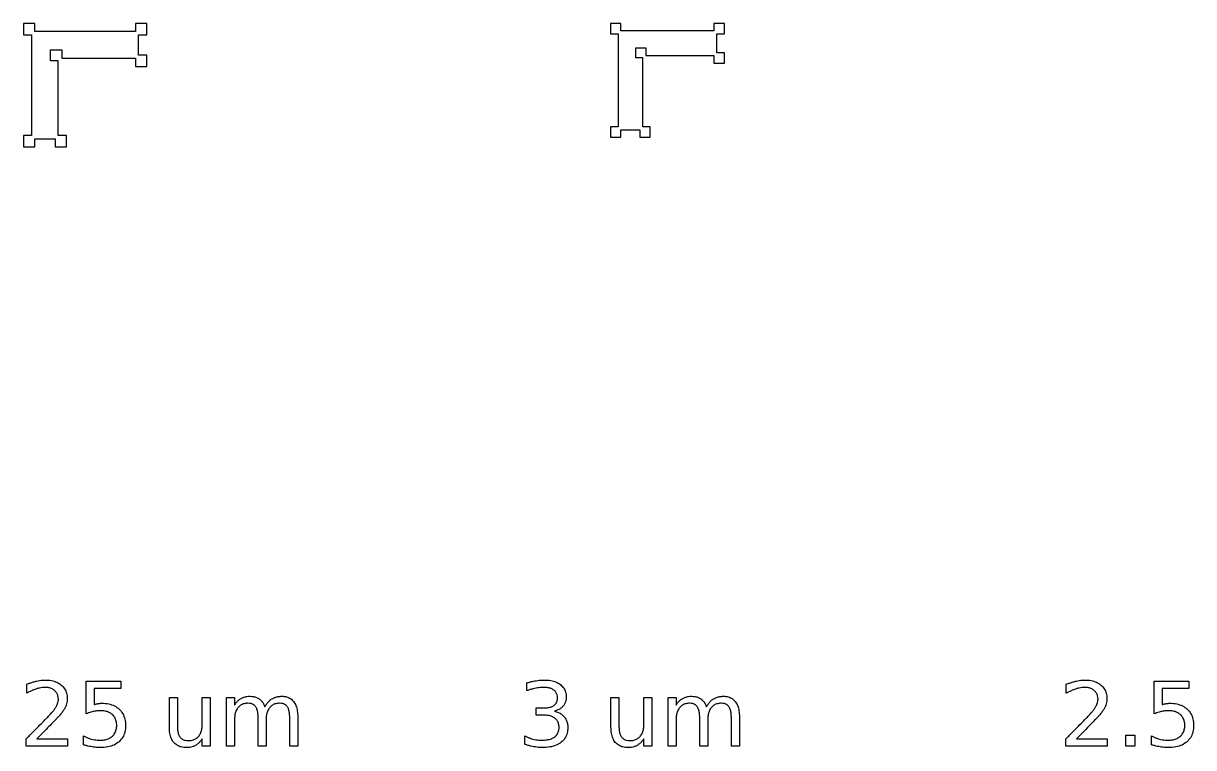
# Model space of a CAD drawing. Extents: x 1 to 50643, y 2 to 54380.
# Drawn here: x 45515 to 46513, y 23562 to 24179 of the extents above; entities that cross this region are included whole.
import ezdxf

# ---------------------------------------------------------------- set-up
doc = ezdxf.new("R2010")
doc.units = 0
doc.layers.add('Layer_1', color=7, linetype='CONTINUOUS')

msp = doc.modelspace()

# ---------------------------------------------------------------- linework, layer by layer
at = {"layer": 'Layer_1', "color": 7}
for points in [[(45515.026802, 24179.16842), (45515.026802, 24169.528072), (45521.939654, 24169.528072), (45521.939654, 24149.408321), (45521.939654, 24083.596059), (45515.026802, 24083.596059), (45515.026802, 24073.955428), (45524.667434, 24073.955428), (45524.667434, 24080.867996), (45542.059972, 24080.867996), (45542.059972, 24073.955428), (45551.70032, 24073.955428), (45551.70032, 24083.596059), (45544.786902, 24083.596059), (45544.786902, 24147.305581), (45538.278271, 24147.305581), (45538.278271, 24156.692511), (45547.665768, 24156.692511), (45547.665768, 24149.408321), (45610.599164, 24149.408321), (45610.599164, 24142.495753), (45620.239795, 24142.495753), (45620.239795, 24152.136952), (45613.327227, 24152.136952), (45613.327227, 24169.528072), (45620.239795, 24169.528072), (45620.239795, 24179.16842), (45610.599164, 24179.16842), (45610.599164, 24172.255852), (45544.786902, 24172.255852), (45524.667434, 24172.255852), (45524.667434, 24179.16842)], [(46015.860015, 24179.16842), (46015.860015, 24170.269701), (46022.241086, 24170.269701), (46022.241086, 24151.697666), (46022.241086, 24090.947799), (46015.860015, 24090.947799), (46015.860015, 24082.048994), (46024.758819, 24082.048994), (46024.758819, 24088.429783), (46040.813688, 24088.429783), (46040.813688, 24082.048994), (46049.712492, 24082.048994), (46049.712492, 24090.947799), (46043.330854, 24090.947799), (46043.330854, 24149.756784), (46037.322821, 24149.756784), (46037.322821, 24158.421447), (46045.988051, 24158.421447), (46045.988051, 24151.697666), (46104.080721, 24151.697666), (46104.080721, 24145.316878), (46112.979526, 24145.316878), (46112.979526, 24154.21625), (46106.598737, 24154.21625), (46106.598737, 24170.269701), (46112.979526, 24170.269701), (46112.979526, 24179.16842), (46104.080721, 24179.16842), (46104.080721, 24172.787717), (46043.330854, 24172.787717), (46024.758819, 24172.787717), (46024.758819, 24179.16842)], [(46455.327573, 23572.109568), (46463.17749, 23572.109568), (46463.17749, 23562.65995), (46455.327573, 23562.65995)]]:
    msp.add_lwpolyline(points, close=True, dxfattribs=at)
for points in [[(45568.569677, 23618.204605), (45598.071942, 23618.204605), (45598.071942, 23611.879931), (45575.452305, 23611.879931), (45575.452305, 23598.263539)], [(45568.569677, 23590.299315), (45568.569677, 23618.204605)], [(46479.621398, 23618.204605), (46509.123663, 23618.204605), (46509.123663, 23611.879931), (46486.504026, 23611.879931), (46486.504026, 23598.263539)], [(46479.621398, 23590.299315), (46479.621398, 23618.204605)], [(45517.824182, 23607.935886), (45517.824182, 23615.525386)], [(45944.53145, 23610.131582), (45944.53145, 23616.828279)], [(46404.656483, 23607.935886), (46404.656483, 23615.525386)], [(45639.516519, 23579.103777), (45639.516519, 23604.327688), (45646.361945, 23604.327688), (45646.361945, 23579.364031)], [(45667.567919, 23580.703371), (45667.567919, 23604.327688), (45674.413344, 23604.327688), (45674.413344, 23562.65995), (45667.567919, 23562.65995), (45667.567919, 23569.058866)], [(45695.135444, 23586.209484), (45695.135444, 23562.65995), (45688.252816, 23562.65995), (45688.252816, 23604.327688), (45695.135444, 23604.327688), (45695.135444, 23597.854259)], [(46016.222367, 23579.103777), (46016.222367, 23604.327688), (46023.067792, 23604.327688), (46023.067792, 23579.364031)], [(46044.273766, 23580.703371), (46044.273766, 23604.327688), (46051.119192, 23604.327688), (46051.119192, 23562.65995), (46044.273766, 23562.65995), (46044.273766, 23569.058866)], [(46071.841291, 23586.209484), (46071.841291, 23562.65995), (46064.958663, 23562.65995), (46064.958663, 23604.327688), (46071.841291, 23604.327688), (46071.841291, 23597.854259)], [(45722.107947, 23586.209484), (45722.107947, 23562.65995), (45715.225319, 23562.65995), (45715.225319, 23587.58608)], [(45720.954593, 23596.329177), (45720.954701, 23596.328907)], [(45749.080451, 23587.809348), (45749.080451, 23562.65995), (45742.197823, 23562.65995), (45742.197823, 23587.58608)], [(45958.929173, 23589.262076), (45952.455771, 23589.262076), (45952.455771, 23595.437994), (45959.226792, 23595.437994)], [(45967.96962, 23592.60921), (45967.969593, 23592.60867)], [(46098.813795, 23586.209484), (46098.813795, 23562.65995), (46091.931167, 23562.65995), (46091.931167, 23587.58608)], [(46097.66044, 23596.329177), (46097.660548, 23596.328907)], [(46125.786298, 23587.809348), (46125.786298, 23562.65995), (46118.90367, 23562.65995), (46118.90367, 23587.58608)], [(45639.516573, 23579.104587), (45639.516519, 23579.103777)], [(46016.222421, 23579.104587), (46016.222367, 23579.103777)], [(45526.492659, 23568.984353), (45552.721034, 23568.984353), (45552.721034, 23562.65995), (45517.452239, 23562.65995), (45517.452239, 23568.984353)], [(45526.492605, 23568.982463), (45526.492659, 23568.984353)], [(45566.225873, 23563.960953), (45566.225873, 23571.513197)], [(45942.857316, 23564.334596), (45942.857316, 23571.589059)], [(46413.32496, 23568.984353), (46439.553362, 23568.984353), (46439.553362, 23562.65995), (46404.284541, 23562.65995), (46404.284541, 23568.984353)], [(46413.324879, 23568.982463), (46413.32496, 23568.984353)], [(46477.277568, 23563.960953), (46477.277568, 23571.513197)]]:
    msp.add_lwpolyline(points, dxfattribs=at)
for points, knots in [([(45517.824182, 23615.525386), (45518.807407, 23615.906296), (45520.714661, 23616.645182), (45523.544133, 23617.572603), (45525.405469, 23618.048109), (45526.306566, 23618.278307)], [0, 0, 0, 0, 3.163082, 6.135724, 8.925285, 8.925285, 8.925285, 8.925285]), ([(45526.306566, 23618.278307), (45527.155744, 23618.462857), (45528.795268, 23618.819171), (45531.209293, 23619.131841), (45534.565344, 23619.281899), (45538.730455, 23618.939763), (45543.468745, 23617.521971), (45547.362754, 23615.096335), (45550.321566, 23611.841182), (45552.09461, 23607.800408), (45552.514945, 23604.114603), (45552.327541, 23601.121234), (45551.904691, 23598.923937), (45551.382553, 23597.540256), (45551.121251, 23596.847797)], [0, 0, 0, 0, 2.606213, 5.031865, 7.291224, 12.678166, 17.486793, 21.989451, 26.275697, 30.483742, 35.009053, 37.258332, 39.471536, 41.688698, 41.688698, 41.688698, 41.688698]), ([(45944.53145, 23616.828279), (45945.459871, 23617.077215), (45947.26786, 23617.561988), (45949.935473, 23618.16252), (45951.681466, 23618.46552), (45952.530176, 23618.612805)], [0, 0, 0, 0, 2.883525, 5.615316, 8.199223, 8.199223, 8.199223, 8.199223]), ([(45952.530176, 23618.612805), (45953.347607, 23618.731942), (45954.945154, 23618.964777), (45957.305185, 23619.160889), (45960.621559, 23619.265568), (45964.713142, 23618.959238), (45969.408155, 23617.750024), (45971.933172, 23616.094848), (45973.140858, 23615.303198)], [0, 0, 0, 0, 2.477698, 4.84229, 7.100264, 12.425669, 17.123726, 21.430747, 21.430747, 21.430747, 21.430747]), ([(46404.656483, 23615.525386), (46405.639704, 23615.906296), (46407.546949, 23616.645183), (46410.376412, 23617.572604), (46412.237744, 23618.048109), (46413.13884, 23618.278307)], [0, 0, 0, 0, 3.163068, 6.135702, 8.925259, 8.925259, 8.925259, 8.925259]), ([(46413.13884, 23618.278307), (46413.988019, 23618.462857), (46415.627543, 23618.819171), (46418.041568, 23619.131841), (46421.397619, 23619.281899), (46425.56273, 23618.939763), (46430.30102, 23617.521971), (46434.195028, 23615.096335), (46437.15384, 23611.841182), (46438.926884, 23607.800408), (46439.347219, 23604.114603), (46439.159815, 23601.121234), (46438.736966, 23598.923937), (46438.214828, 23597.540256), (46437.953525, 23596.847797)], [0, 0, 0, 0, 2.606213, 5.031865, 7.291224, 12.678166, 17.486793, 21.989451, 26.275697, 30.483742, 35.009053, 37.258332, 39.471536, 41.688698, 41.688698, 41.688698, 41.688698]), ([(45526.194959, 23611.656123), (45525.301225, 23611.349439), (45523.444416, 23610.712277), (45520.651396, 23609.455281), (45518.789475, 23608.454651), (45517.824182, 23607.935886)], [0, 0, 0, 0, 2.833572, 5.886987, 9.174231, 9.174231, 9.174231, 9.174231]), ([(45541.745956, 23610.094055), (45541.015228, 23610.65631), (45539.527476, 23611.801052), (45536.708994, 23612.703506), (45533.913449, 23612.952756), (45531.226812, 23612.783417), (45528.719212, 23612.377855), (45527.052002, 23611.901168), (45526.194959, 23611.656123)], [0, 0, 0, 0, 2.748358, 5.595618, 8.723705, 11.129257, 13.655285, 16.327463, 16.327463, 16.327463, 16.327463]), ([(45543.420198, 23597.333479), (45543.708885, 23597.94987), (45544.268035, 23599.143738), (45544.756695, 23601.019182), (45544.94993, 23603.196369), (45544.659959, 23605.617517), (45543.608582, 23608.16538), (45542.371393, 23609.44644), (45541.745956, 23610.094055)], [0, 0, 0, 0, 2.038643, 3.948585, 5.778561, 8.569873, 11.191537, 13.871851, 13.871851, 13.871851, 13.871851]), ([(45967.597542, 23610.579738), (45966.848783, 23611.048711), (45965.250339, 23612.049869), (45962.246446, 23612.741075), (45959.388651, 23612.930287), (45956.782813, 23612.831531), (45954.571755, 23612.604761), (45952.251902, 23612.227886), (45949.805484, 23611.690591), (45947.210616, 23610.995689), (45945.445348, 23610.42634), (45944.53145, 23610.131582)], [0, 0, 0, 0, 2.634772, 5.624687, 9.110552, 11.220055, 13.438713, 15.775128, 18.266713, 20.950046, 23.830452, 23.830452, 23.830452, 23.830452]), ([(45967.709149, 23597.63288), (45968.298314, 23598.165637), (45969.473569, 23599.228371), (45970.463842, 23601.52169), (45970.746623, 23604.05425), (45970.456946, 23606.607676), (45969.427028, 23608.958052), (45968.208912, 23610.03781), (45967.597542, 23610.579738)], [0, 0, 0, 0, 2.359512, 4.706715, 7.290089, 9.940973, 12.34888, 14.775133, 14.775133, 14.775133, 14.775133]), ([(45973.140858, 23615.303198), (45974.136847, 23614.39916), (45976.097042, 23612.619934), (45977.798304, 23608.878851), (45978.251618, 23605.214693), (45977.947238, 23601.93809), (45977.082556, 23599.229439), (45976.01542, 23597.739828), (45975.484688, 23596.998982)], [0, 0, 0, 0, 3.999509, 7.87139, 12.017468, 14.950514, 17.699584, 20.419581, 20.419581, 20.419581, 20.419581]), ([(46413.027233, 23611.656123), (46412.1335, 23611.349439), (46410.276695, 23610.712278), (46407.483684, 23609.455282), (46405.621771, 23608.454651), (46404.656483, 23607.935886)], [0, 0, 0, 0, 2.833569, 5.886976, 9.174207, 9.174207, 9.174207, 9.174207]), ([(46428.578257, 23610.094055), (46427.847529, 23610.65631), (46426.359777, 23611.801052), (46423.541295, 23612.703507), (46420.745746, 23612.952756), (46418.0591, 23612.783417), (46415.551491, 23612.377856), (46413.884277, 23611.901168), (46413.027233, 23611.656123)], [0, 0, 0, 0, 2.748358, 5.595618, 8.723705, 11.129272, 13.655309, 16.32749, 16.32749, 16.32749, 16.32749]), ([(46430.252499, 23597.333479), (46430.541186, 23597.94987), (46431.100336, 23599.143738), (46431.588996, 23601.019182), (46431.782231, 23603.196369), (46431.49226, 23605.617517), (46430.440883, 23608.16538), (46429.203694, 23609.44644), (46428.578257, 23610.094055)], [0, 0, 0, 0, 2.038643, 3.948585, 5.778561, 8.569873, 11.191537, 13.871851, 13.871851, 13.871851, 13.871851]), ([(45538.397742, 23590.488027), (45539.128368, 23591.333535), (45540.475693, 23592.892712), (45542.189765, 23595.161572), (45543.037681, 23596.658277), (45543.420198, 23597.333479)], [0, 0, 0, 0, 3.352918, 6.18302, 8.509109, 8.509109, 8.509109, 8.509109]), ([(45575.452305, 23598.263539), (45575.814815, 23598.38074), (45576.534148, 23598.613302), (45577.627635, 23598.887409), (45578.361564, 23599.017117), (45578.726195, 23599.081559)], [0, 0, 0, 0, 1.142777, 2.267623, 3.378248, 3.378248, 3.378248, 3.378248]), ([(45578.726195, 23599.081559), (45579.089326, 23599.141045), (45579.812997, 23599.259594), (45580.906966, 23599.356907), (45583.568243, 23599.425854), (45587.614586, 23599.062864), (45592.713657, 23597.372115), (45596.87213, 23594.476491), (45599.987164, 23590.582422), (45601.828887, 23585.771295), (45602.344756, 23580.430616), (45601.812419, 23575.092335), (45599.98368, 23570.14508), (45597.707063, 23567.722916), (45596.58382, 23566.527863)], [0, 0, 0, 0, 1.103656, 2.199433, 3.29127, 9.089658, 14.286084, 19.22862, 24.080149, 29.024392, 34.460739, 40.030452, 45.039162, 49.917021, 49.917021, 49.917021, 49.917021]), ([(45695.135444, 23597.854259), (45695.665, 23598.651407), (45696.685584, 23600.187706), (45698.59177, 23602.102415), (45700.711668, 23603.583964), (45703.089947, 23604.611653), (45705.723108, 23605.21031), (45708.533559, 23605.402889), (45711.345694, 23605.176945), (45713.999408, 23604.433214), (45715.49394, 23603.490171), (45716.229756, 23603.025874)], [0, 0, 0, 0, 2.865467, 5.522456, 8.050769, 10.581136, 13.243204, 16.115017, 18.999335, 21.678935, 24.27766, 24.27766, 24.27766, 24.27766]), ([(45713.104676, 23596.477663), (45712.583762, 23597.061661), (45711.527102, 23598.246285), (45709.165301, 23599.206964), (45706.368109, 23599.48546), (45703.355909, 23599.146492), (45700.401328, 23597.953562), (45698.95045, 23596.524382), (45698.223322, 23595.808128)], [0, 0, 0, 0, 2.321249, 4.708593, 7.42296, 10.704416, 13.726629, 16.762952, 16.762952, 16.762952, 16.762952]), ([(45716.229756, 23603.025874), (45716.906942, 23602.464134), (45718.287428, 23601.318988), (45719.882939, 23599.005079), (45720.588275, 23597.243867), (45720.954593, 23596.329177)], [0, 0, 0, 0, 2.630463, 5.362369, 8.314268, 8.314268, 8.314268, 8.314268]), ([(45720.954701, 23596.328907), (45721.5321, 23597.285825), (45722.636656, 23599.116391), (45724.714313, 23601.424922), (45727.025182, 23603.211909), (45729.613124, 23604.456753), (45732.468916, 23605.185075), (45735.817326, 23605.438544), (45739.430808, 23605.045785), (45743.025362, 23603.502658), (45744.704401, 23601.673305), (45745.546144, 23600.756206)], [0, 0, 0, 0, 3.346896, 6.402553, 9.257308, 12.058236, 14.954818, 18.048196, 22.089992, 25.769334, 29.468226, 29.468226, 29.468226, 29.468226]), ([(45742.197823, 23587.58608), (45742.16159, 23588.806827), (45742.095172, 23591.044523), (45741.413741, 23594.08129), (45740.241979, 23596.489245), (45738.483087, 23598.220961), (45736.186289, 23599.212855), (45733.386181, 23599.481491), (45730.362525, 23599.157584), (45727.419455, 23597.951599), (45725.053709, 23595.912131), (45723.317678, 23593.198178), (45722.270431, 23589.873988), (45722.164208, 23587.478321), (45722.107947, 23586.209484)], [0, 0, 0, 0, 3.657612, 6.704603, 9.268965, 11.584273, 13.948965, 16.622292, 19.944293, 22.984484, 26.013613, 29.163319, 32.536177, 36.334097, 36.334097, 36.334097, 36.334097]), ([(45745.546144, 23600.756206), (45746.262803, 23599.633407), (45747.786073, 23597.246878), (45748.88518, 23592.756777), (45749.01222, 23589.538071), (45749.080451, 23587.809348)], [0, 0, 0, 0, 3.974643, 8.448175, 13.638508, 13.638508, 13.638508, 13.638508]), ([(45959.226792, 23595.437994), (45960.364016, 23595.480453), (45962.473844, 23595.559224), (45965.409023, 23596.232693), (45966.977025, 23597.187204), (45967.709149, 23597.63288)], [0, 0, 0, 0, 3.414899, 6.335476, 8.893532, 8.893532, 8.893532, 8.893532]), ([(46071.841291, 23597.854259), (46072.370847, 23598.651407), (46073.391431, 23600.187706), (46075.297617, 23602.102415), (46077.417515, 23603.583964), (46079.795794, 23604.611653), (46082.428955, 23605.21031), (46085.239406, 23605.402889), (46088.051541, 23605.176945), (46090.705255, 23604.433214), (46092.199787, 23603.490171), (46092.935604, 23603.025874)], [0, 0, 0, 0, 2.865467, 5.522456, 8.050769, 10.581136, 13.243204, 16.115017, 18.999335, 21.678935, 24.27766, 24.27766, 24.27766, 24.27766]), ([(46089.810523, 23596.477663), (46089.289609, 23597.061661), (46088.232949, 23598.246285), (46085.871149, 23599.206964), (46083.073956, 23599.48546), (46080.061757, 23599.146492), (46077.107176, 23597.953562), (46075.656298, 23596.524382), (46074.929169, 23595.808128)], [0, 0, 0, 0, 2.321249, 4.708593, 7.42296, 10.704416, 13.726629, 16.762952, 16.762952, 16.762952, 16.762952]), ([(46092.935604, 23603.025874), (46093.612789, 23602.464134), (46094.993275, 23601.318988), (46096.588786, 23599.005079), (46097.294122, 23597.243867), (46097.66044, 23596.329177)], [0, 0, 0, 0, 2.630463, 5.362369, 8.314268, 8.314268, 8.314268, 8.314268]), ([(46097.660548, 23596.328907), (46098.237902, 23597.285827), (46099.342381, 23599.116415), (46101.420051, 23601.424963), (46103.731016, 23603.211874), (46106.318967, 23604.456759), (46109.174765, 23605.185073), (46112.523173, 23605.438545), (46116.136655, 23605.045785), (46119.731209, 23603.502658), (46121.410248, 23601.673305), (46122.251992, 23600.756206)], [0, 0, 0, 0, 3.346831, 6.402488, 9.257338, 12.058267, 14.954848, 18.048226, 22.090022, 25.769364, 29.468256, 29.468256, 29.468256, 29.468256]), ([(46118.90367, 23587.58608), (46118.867437, 23588.806827), (46118.80102, 23591.044523), (46118.119588, 23594.08129), (46116.947826, 23596.489245), (46115.188934, 23598.220961), (46112.892137, 23599.212855), (46110.092028, 23599.481491), (46107.068372, 23599.157584), (46104.125302, 23597.951599), (46101.759556, 23595.912131), (46100.023525, 23593.198178), (46098.976278, 23589.873988), (46098.870055, 23587.478321), (46098.813795, 23586.209484)], [0, 0, 0, 0, 3.657612, 6.704603, 9.268965, 11.584273, 13.948965, 16.622292, 19.944293, 22.984484, 26.013613, 29.163319, 32.536177, 36.334097, 36.334097, 36.334097, 36.334097]), ([(46122.251992, 23600.756206), (46122.96865, 23599.633407), (46124.49192, 23597.246878), (46125.591028, 23592.756777), (46125.718067, 23589.538071), (46125.786298, 23587.809348)], [0, 0, 0, 0, 3.974643, 8.448175, 13.638508, 13.638508, 13.638508, 13.638508]), ([(46425.230044, 23590.488027), (46425.960669, 23591.333535), (46427.307994, 23592.892712), (46429.022066, 23595.161572), (46429.869982, 23596.658277), (46430.252499, 23597.333479)], [0, 0, 0, 0, 3.352918, 6.18302, 8.509109, 8.509109, 8.509109, 8.509109]), ([(46486.504026, 23598.263539), (46486.866536, 23598.38074), (46487.585869, 23598.613302), (46488.679356, 23598.887409), (46489.413285, 23599.017117), (46489.777916, 23599.081559)], [0, 0, 0, 0, 1.142777, 2.267623, 3.378248, 3.378248, 3.378248, 3.378248]), ([(46489.777916, 23599.081559), (46490.141047, 23599.141045), (46490.864718, 23599.259594), (46491.958687, 23599.356907), (46494.61996, 23599.425854), (46498.6663, 23599.062863), (46503.765366, 23597.372111), (46507.923851, 23594.4765), (46511.03887, 23590.582418), (46512.880583, 23585.771294), (46513.396449, 23580.430616), (46512.864115, 23575.092337), (46511.035387, 23570.145083), (46508.758779, 23567.722916), (46507.635541, 23566.527863)], [0, 0, 0, 0, 1.103656, 2.199433, 3.29127, 9.089646, 14.286072, 19.228617, 24.080138, 29.024377, 34.460724, 40.030437, 45.039143, 49.916992, 49.916992, 49.916992, 49.916992]), ([(45529.096906, 23580.852396), (45530.539513, 23582.315703), (45533.02676, 23584.83864), (45536.146039, 23588.03326), (45537.774842, 23589.808951), (45538.397742, 23590.488027)], [0, 0, 0, 0, 6.164697, 10.628762, 13.393119, 13.393119, 13.393119, 13.393119]), ([(45546.470819, 23589.63032), (45546.115223, 23589.237665), (45545.117761, 23588.136253), (45543.133901, 23586.063807), (45541.513466, 23584.377242), (45540.55548, 23583.38016)], [0, 0, 0, 0, 1.589175, 4.457697, 8.605949, 8.605949, 8.605949, 8.605949]), ([(45551.121251, 23596.847797), (45550.777246, 23596.120011), (45550.02514, 23594.528837), (45548.431799, 23592.130629), (45547.15698, 23590.505196), (45546.470819, 23589.63032)], [0, 0, 0, 0, 2.412484, 5.274467, 8.610489, 8.610489, 8.610489, 8.610489]), ([(45566.225873, 23571.513197), (45566.971964, 23571.129167), (45568.452871, 23570.366913), (45570.772697, 23569.466994), (45573.142853, 23568.760334), (45575.585817, 23568.262482), (45578.11239, 23567.968964), (45581.163388, 23567.844187), (45584.57555, 23568.105419), (45588.096712, 23569.231678), (45590.973901, 23571.146184), (45593.13558, 23573.734108), (45594.416362, 23576.945328), (45594.770979, 23580.478436), (45594.41636, 23584.011498), (45593.13556, 23587.222675), (45590.973902, 23589.810355), (45588.096675, 23591.72564), (45584.575706, 23592.848676), (45581.363518, 23593.10579), (45578.684089, 23593.001125), (45576.667765, 23592.785027), (45575.338981, 23592.517828), (45574.671028, 23592.383512)], [0, 0, 0, 0, 2.515932, 4.993842, 7.451539, 9.928283, 12.463268, 15.073526, 19.084373, 22.664773, 26.040019, 29.316739, 32.626046, 36.25072, 39.875245, 43.184468, 46.461165, 49.836412, 53.416811, 57.427659, 59.438018, 61.459358, 63.502485, 63.502485, 63.502485, 63.502485]), ([(45574.671028, 23592.383512), (45574.001454, 23592.216625), (45572.636531, 23591.876428), (45570.59821, 23591.174489), (45569.254996, 23590.594984), (45568.569677, 23590.299315)], [0, 0, 0, 0, 2.069507, 4.218676, 6.457431, 6.457431, 6.457431, 6.457431]), ([(45698.223322, 23595.808128), (45697.600663, 23594.95689), (45696.312836, 23593.1963), (45695.308408, 23589.847911), (45695.195297, 23587.468544), (45695.135444, 23586.209484)], [0, 0, 0, 0, 3.146235, 6.507269, 10.284576, 10.284576, 10.284576, 10.284576]), ([(45715.225319, 23587.58608), (45715.184319, 23588.80893), (45715.109317, 23591.045899), (45714.486001, 23594.122339), (45713.537008, 23595.740485), (45713.104676, 23596.477663)], [0, 0, 0, 0, 3.674136, 6.721127, 9.270793, 9.270793, 9.270793, 9.270793]), ([(45976.377545, 23587.809348), (45976.990633, 23586.96214), (45978.226167, 23585.25479), (45979.225683, 23582.129577), (45979.569315, 23578.239858), (45979.077142, 23573.829901), (45977.141194, 23569.349969), (45973.834585, 23565.81742), (45969.374004, 23563.293352), (45963.857277, 23561.845916), (45959.059627, 23561.516584), (45955.324034, 23561.635072), (45952.912071, 23561.8679), (45951.300944, 23562.146783), (45950.483992, 23562.288196)], [0, 0, 0, 0, 3.121071, 6.289789, 9.688156, 14.794784, 19.435913, 24.075713, 29.049342, 34.612832, 41.047827, 43.405345, 45.822687, 48.309358, 48.309358, 48.309358, 48.309358]), ([(45968.490426, 23586.471898), (45967.653133, 23587.036449), (45965.893199, 23588.223096), (45962.56944, 23589.107262), (45960.196261, 23589.208189), (45958.929173, 23589.262076)], [0, 0, 0, 0, 3.012905, 6.332922, 10.136186, 10.136186, 10.136186, 10.136186]), ([(45967.969593, 23592.60867), (45969.096117, 23592.307668), (45971.26371, 23591.728497), (45974.182141, 23590.105319), (45975.653088, 23588.566991), (45976.377545, 23587.809348)], [0, 0, 0, 0, 3.491983, 6.719075, 9.850917, 9.850917, 9.850917, 9.850917]), ([(45975.484688, 23596.998982), (45974.842776, 23596.334773), (45973.526251, 23594.972516), (45970.925229, 23593.499409), (45968.983893, 23592.914699), (45967.96962, 23592.60921)], [0, 0, 0, 0, 2.76045, 5.66153, 8.835522, 8.835522, 8.835522, 8.835522]), ([(46074.929169, 23595.808128), (46074.306511, 23594.95689), (46073.018684, 23593.1963), (46072.014256, 23589.847911), (46071.901145, 23587.468544), (46071.841291, 23586.209484)], [0, 0, 0, 0, 3.146235, 6.507269, 10.284576, 10.284576, 10.284576, 10.284576]), ([(46091.931167, 23587.58608), (46091.890166, 23588.80893), (46091.815164, 23591.045899), (46091.191848, 23594.122339), (46090.242856, 23595.740485), (46089.810523, 23596.477663)], [0, 0, 0, 0, 3.674136, 6.721127, 9.270793, 9.270793, 9.270793, 9.270793]), ([(46415.929207, 23580.852396), (46417.371814, 23582.315703), (46419.859061, 23584.83864), (46422.97834, 23588.03326), (46424.607143, 23589.808951), (46425.230044, 23590.488027)], [0, 0, 0, 0, 6.164697, 10.628762, 13.393119, 13.393119, 13.393119, 13.393119]), ([(46433.303094, 23589.63032), (46432.947498, 23589.237665), (46431.950039, 23588.136254), (46429.966189, 23586.063808), (46428.345763, 23584.377242), (46427.387781, 23583.38016)], [0, 0, 0, 0, 1.589173, 4.457689, 8.60593, 8.60593, 8.60593, 8.60593]), ([(46437.953525, 23596.847797), (46437.60952, 23596.120011), (46436.857414, 23594.528837), (46435.264073, 23592.130629), (46433.989254, 23590.505196), (46433.303094, 23589.63032)], [0, 0, 0, 0, 2.412484, 5.274467, 8.610489, 8.610489, 8.610489, 8.610489]), ([(46477.277568, 23571.513197), (46478.023663, 23571.129168), (46479.504575, 23570.366915), (46481.8244, 23569.466996), (46484.194555, 23568.76033), (46486.637524, 23568.262483), (46489.164106, 23567.968965), (46492.215104, 23567.844187), (46495.627263, 23568.10542), (46499.148423, 23569.231681), (46502.025621, 23571.14618), (46504.187301, 23573.734108), (46505.468083, 23576.945328), (46505.8227, 23580.478436), (46505.468081, 23584.011498), (46504.18728, 23587.222675), (46502.025622, 23589.81036), (46499.148386, 23591.725636), (46495.62742, 23592.848675), (46492.415235, 23593.10579), (46489.73581, 23593.001125), (46487.719487, 23592.785027), (46486.390702, 23592.517828), (46485.722749, 23592.383512)], [0, 0, 0, 0, 2.515942, 4.993853, 7.451538, 9.928297, 12.463291, 15.073552, 19.084387, 22.664786, 26.040043, 29.316763, 32.62607, 36.250744, 39.875269, 43.184492, 46.461189, 49.836446, 53.416845, 57.42768, 59.43804, 61.45938, 63.502507, 63.502507, 63.502507, 63.502507]), ([(46485.722749, 23592.383512), (46485.053175, 23592.216625), (46483.688252, 23591.876428), (46481.649931, 23591.174489), (46480.306717, 23590.594984), (46479.621398, 23590.299315)], [0, 0, 0, 0, 2.069507, 4.218676, 6.457431, 6.457431, 6.457431, 6.457431]), ([(45517.452239, 23568.984353), (45518.516353, 23570.080786), (45520.867104, 23572.502935), (45524.75119, 23576.456545), (45527.573452, 23579.311366), (45529.096906, 23580.852396)], [0, 0, 0, 0, 4.583716, 10.125965, 16.626827, 16.626827, 16.626827, 16.626827]), ([(45540.55548, 23583.38016), (45539.296527, 23582.085867), (45536.478358, 23579.188588), (45531.789464, 23574.390582), (45528.358668, 23570.887723), (45526.492605, 23568.982463)], [0, 0, 0, 0, 5.416769, 12.125454, 20.126069, 20.126069, 20.126069, 20.126069]), ([(45661.764186, 23563.403997), (45661.007961, 23563.036605), (45659.465875, 23562.287424), (45656.868191, 23561.707136), (45653.593334, 23561.48543), (45649.857422, 23561.846914), (45646.02704, 23563.350011), (45643.020854, 23565.96819), (45640.930101, 23569.570998), (45639.702766, 23574.062588), (45639.581764, 23577.339248), (45639.516573, 23579.104587)], [0, 0, 0, 0, 2.515219, 5.129008, 7.918347, 12.348616, 16.275096, 20.064312, 24.07324, 28.599235, 33.885937, 33.885937, 33.885937, 33.885937]), ([(45646.361945, 23579.364031), (45646.406303, 23578.15684), (45646.48812, 23575.93023), (45647.187084, 23572.846088), (45648.199588, 23571.223885), (45648.6686, 23570.472448)], [0, 0, 0, 0, 3.625967, 6.687936, 9.3303, 9.3303, 9.3303, 9.3303]), ([(45664.331231, 23571.06774), (45664.983331, 23571.917949), (45666.32687, 23573.669659), (45667.387056, 23577.040689), (45667.505375, 23579.436798), (45667.567919, 23580.703371)], [0, 0, 0, 0, 3.19546, 6.5837, 10.383001, 10.383001, 10.383001, 10.383001]), ([(45968.230009, 23570.697606), (45968.976345, 23571.36659), (45970.468579, 23572.704168), (45971.717424, 23575.615385), (45972.068938, 23578.72992), (45971.730712, 23581.787667), (45970.56371, 23584.522455), (45969.183614, 23585.820116), (45968.490426, 23586.471898)], [0, 0, 0, 0, 2.976026, 5.950316, 9.242007, 12.300528, 15.103466, 17.932023, 17.932023, 17.932023, 17.932023]), ([(46038.470034, 23563.403997), (46037.713809, 23563.036605), (46036.171722, 23562.287424), (46033.574038, 23561.707136), (46030.299182, 23561.48543), (46026.56327, 23561.846914), (46022.732887, 23563.350011), (46019.726701, 23565.96819), (46017.635948, 23569.570998), (46016.408613, 23574.062588), (46016.287612, 23577.339248), (46016.222421, 23579.104587)], [0, 0, 0, 0, 2.515219, 5.129008, 7.918347, 12.348616, 16.275096, 20.064312, 24.07324, 28.599235, 33.885937, 33.885937, 33.885937, 33.885937]), ([(46023.067792, 23579.364031), (46023.11215, 23578.15684), (46023.193967, 23575.93023), (46023.892931, 23572.846088), (46024.905435, 23571.223885), (46025.374447, 23570.472448)], [0, 0, 0, 0, 3.625967, 6.687936, 9.3303, 9.3303, 9.3303, 9.3303]), ([(46041.037078, 23571.06774), (46041.689178, 23571.917949), (46043.032718, 23573.669659), (46044.092903, 23577.040689), (46044.211223, 23579.436798), (46044.273766, 23580.703371)], [0, 0, 0, 0, 3.19546, 6.5837, 10.383001, 10.383001, 10.383001, 10.383001]), ([(46404.284541, 23568.984353), (46405.348659, 23570.080786), (46407.699417, 23572.502932), (46411.583502, 23576.456543), (46414.405757, 23579.311366), (46415.929207, 23580.852396)], [0, 0, 0, 0, 4.583724, 10.125973, 16.626827, 16.626827, 16.626827, 16.626827]), ([(46427.387781, 23583.38016), (46426.128828, 23582.085867), (46423.310655, 23579.188587), (46418.621752, 23574.390581), (46415.190947, 23570.887723), (46413.324879, 23568.982463)], [0, 0, 0, 0, 5.416771, 12.125463, 20.126088, 20.126088, 20.126088, 20.126088]), ([(45648.6686, 23570.472448), (45649.231987, 23569.8807), (45650.377394, 23568.677632), (45652.858455, 23567.710232), (45655.79492, 23567.426959), (45658.945393, 23567.762216), (45662.03899, 23568.924936), (45663.57105, 23570.357117), (45664.331231, 23571.06774)], [0, 0, 0, 0, 2.42579, 4.931814, 7.769833, 11.227324, 14.3707, 17.46644, 17.46644, 17.46644, 17.46644]), ([(45667.567919, 23569.058866), (45667.006383, 23568.269677), (45665.922476, 23566.746342), (45663.971828, 23564.811218), (45662.487609, 23563.86513), (45661.764186, 23563.403997)], [0, 0, 0, 0, 2.903556, 5.604602, 8.172962, 8.172962, 8.172962, 8.172962]), ([(45942.857316, 23571.589059), (45943.566844, 23571.203032), (45944.996896, 23570.424995), (45947.293926, 23569.505831), (45948.893419, 23569.061144), (45949.702742, 23568.836138)], [0, 0, 0, 0, 2.421875, 4.881289, 7.400312, 7.400312, 7.400312, 7.400312]), ([(45949.702742, 23568.836138), (45950.539233, 23568.649269), (45952.2254, 23568.272586), (45954.829024, 23567.976791), (45958.038758, 23567.849963), (45961.606023, 23568.082015), (45965.33031, 23568.909731), (45967.308592, 23570.129485), (45968.230009, 23570.697606)], [0, 0, 0, 0, 2.569746, 5.179997, 7.848232, 12.19556, 15.898201, 19.126317, 19.126317, 19.126317, 19.126317]), ([(46025.374447, 23570.472448), (46025.937834, 23569.8807), (46027.083242, 23568.677632), (46029.564302, 23567.710232), (46032.500767, 23567.426959), (46035.65124, 23567.762216), (46038.744838, 23568.924936), (46040.276897, 23570.357117), (46041.037078, 23571.06774)], [0, 0, 0, 0, 2.42579, 4.931814, 7.769833, 11.227324, 14.3707, 17.46644, 17.46644, 17.46644, 17.46644]), ([(46044.273766, 23569.058866), (46043.71223, 23568.269677), (46042.628324, 23566.746342), (46040.677676, 23564.811218), (46039.193456, 23563.86513), (46038.470034, 23563.403997)], [0, 0, 0, 0, 2.903556, 5.604602, 8.172962, 8.172962, 8.172962, 8.172962]), ([(45573.703739, 23562.176427), (45572.89063, 23562.322879), (45571.236727, 23562.62077), (45568.74157, 23563.219978), (45567.073989, 23563.711149), (45566.225873, 23563.960953)], [0, 0, 0, 0, 2.478238, 5.040855, 7.69306, 7.69306, 7.69306, 7.69306]), ([(45596.58382, 23566.527863), (45595.219498, 23565.525198), (45592.367743, 23563.429393), (45586.868167, 23561.890636), (45582.159694, 23561.517775), (45578.484311, 23561.626553), (45576.098884, 23561.820119), (45574.507335, 23562.056882), (45573.703739, 23562.176427)], [0, 0, 0, 0, 5.043738, 10.542604, 16.829258, 19.178134, 21.56744, 24.00418, 24.00418, 24.00418, 24.00418]), ([(45950.483992, 23562.288196), (45949.653863, 23562.454174), (45947.963219, 23562.792204), (45945.417618, 23563.480087), (45943.721297, 23564.04624), (45942.857316, 23564.334596)], [0, 0, 0, 0, 2.539205, 5.171355, 7.903567, 7.903567, 7.903567, 7.903567]), ([(46484.755461, 23562.176427), (46483.942346, 23562.322879), (46482.288435, 23562.620769), (46479.793269, 23563.219977), (46478.125684, 23563.711148), (46477.277568, 23563.960953)], [0, 0, 0, 0, 2.478253, 5.040878, 7.693087, 7.693087, 7.693087, 7.693087]), ([(46507.635541, 23566.527863), (46506.271219, 23565.525198), (46503.419464, 23563.429393), (46497.919888, 23561.890636), (46493.211415, 23561.517775), (46489.536032, 23561.626553), (46487.150605, 23561.820119), (46485.559056, 23562.056882), (46484.755461, 23562.176427)], [0, 0, 0, 0, 5.043738, 10.542604, 16.829258, 19.178134, 21.56744, 24.00418, 24.00418, 24.00418, 24.00418])]:
    msp.add_open_spline(points, degree=3, knots=knots, dxfattribs=at)

doc.saveas('drawing.dxf')
